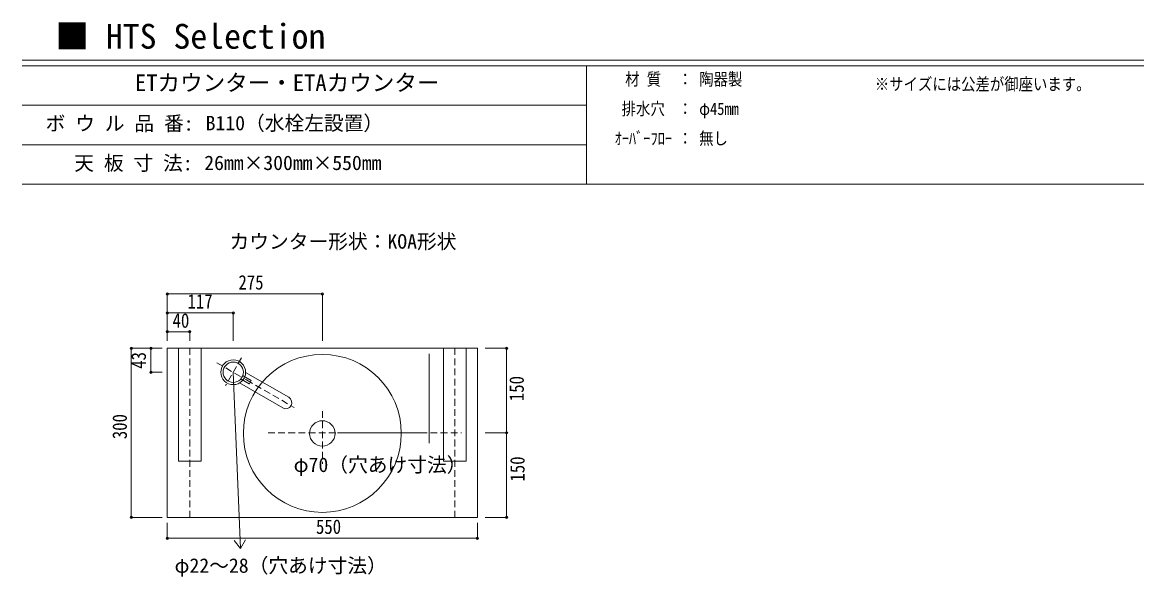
# Model space of a CAD drawing. Units: millimetres, scale not verified. Extents: x -749335 to 2004, y -1439 to 92633.
# Drawn here: x -2004 to -28, y 364 to 1347 of the extents above; entities that cross this region are included whole.
import ezdxf
from ezdxf.enums import TextEntityAlignment as Align

# ---------------------------------------------------------------- set-up
doc = ezdxf.new("R2010")
doc.units = ezdxf.units.MM
doc.header["$LTSCALE"] = 10
doc.header["$PDMODE"] = 32
doc.header["$PDSIZE"] = 4
doc.linetypes.add('DASHED1', pattern=[1.8, 1.2, -0.6])
for name, color, linetype, lineweight in [('2-0_アウトライン', 7, 'Continuous', 15), ('2-1_什器図', 7, 'Continuous', 15), ('F-0', 7, 'Continuous', 15)]:
    doc.layers.add(name, color=color, linetype=linetype, lineweight=lineweight)
doc.styles.add('ＭＳ ゴシック', font='')
doc.styles.get('ＭＳ ゴシック').set_extended_font_data('MS Gothic')

msp = doc.modelspace()

# ---------------------------------------------------------------- linework, layer by layer
at = {"layer": '2-0_アウトライン'}
for p, q in [((-1214.84, 769.48), (-1747.23, 769.48)), ((-1282.86, 601.31), (-1282.86, 759.58)), ((-1601.75, 706.38), (-1615.99, 714.6)), ((-1598.25, 712.44), (-1612.49, 720.66)), ((-1608.23, 726.69), (-1531.66, 682.48)), ((-1598.21, 712.3), (-1601.61, 706.41)), ((-1619.08, 707.89), (-1542.51, 663.69)), ((-1445.4, 619.65), (-1287.13, 619.65))]:
    msp.add_line(p, q, dxfattribs=at)
at = {"layer": '2-0_アウトライン', "color": 4, "linetype": 'DASHED1', "lineweight": 9}
for p, q in [((-1707.23, 769.48), (-1707.23, 469.48)), ((-1615.32, 752.68), (-1643.94, 703.1)), ((-1237.23, 469.48), (-1237.23, 769.48)), ((-1472.23, 657.85), (-1472.23, 564.66)), ((-1568.52, 619.48), (-1225.7, 619.48))]:
    msp.add_line(p, q, dxfattribs=at)
at = {"layer": '2-0_アウトライン'}
for points in [[(-1727.23, 769.48), (-1687.23, 769.48), (-1687.23, 569.48), (-1727.23, 569.48)], [(-1257.23, 769.48), (-1217.23, 769.48), (-1217.23, 569.48), (-1257.23, 569.48)]]:
    msp.add_lwpolyline(points, close=True, dxfattribs=at)
for centre, radius in [((-1630.23, 726.86), 18), ((-1472.23, 618.48), 22.5)]:
    msp.add_circle(centre, radius, dxfattribs=at)
for centre, radius, start, end in [((-1616.49, 713.73), 1, 60.02051, 134.82082), ((-1611.99, 721.53), 1, 165.10073, 240.01569), ((-1598.3, 712.35), 0.1, 330, 60), ((-1601.7, 706.46), 0.1, 240, 330), ((-1537.08, 673.08), 10.85, 240, 60)]:
    msp.add_arc(centre, radius, start, end, dxfattribs=at)
at = {"layer": '2-1_什器図', "color": 4, "lineweight": 9}
for p, q in [((-1747.23, 865.73), (-1472.23, 865.73)), ((-1747.23, 865.73), (-1747.23, 782.3)), ((-1472.23, 865.73), (-1472.23, 782.3)), ((-1747.23, 832.05), (-1747.23, 782.3)), ((-1747.23, 832.05), (-1630.23, 832.05)), ((-1747.23, 832.05), (-1747.23, 782.3)), ((-1630.23, 832.05), (-1630.23, 782.3)), ((-1747.23, 798.74), (-1707.23, 798.74)), ((-1747.23, 798.74), (-1747.23, 782.3)), ((-1707.23, 798.74), (-1707.23, 782.3)), ((-1811.03, 769.48), (-1811.03, 469.48)), ((-1811.03, 769.48), (-1756.14, 769.48)), ((-1776.02, 769.48), (-1776.02, 726.86)), ((-1776.02, 769.48), (-1756.14, 769.48)), ((-1145.62, 769.48), (-1183.5, 769.48)), ((-1145.62, 769.48), (-1145.62, 619.48)), ((-1776.02, 726.86), (-1756.14, 726.86)), ((-1145.62, 619.48), (-1183.5, 619.48)), ((-1145.62, 619.48), (-1145.62, 469.48)), ((-1811.03, 469.48), (-1756.14, 469.48)), ((-1747.23, 432.62), (-1747.23, 459.9)), ((-1197.23, 432.62), (-1197.23, 459.9)), ((-1145.62, 469.48), (-1183.5, 469.48)), ((-1197.23, 432.62), (-1747.23, 432.62))]:
    msp.add_line(p, q, dxfattribs=at)
at = {"layer": '2-1_什器図'}
for p, q in [((-1747.23, 769.48), (-1747.23, 469.48)), ((-1637.23, 769.48), (-1747.23, 769.48)), ((-1197.23, 769.48), (-1214.84, 769.48)), ((-1197.23, 469.48), (-1197.23, 769.48)), ((-1214.84, 469.48), (-1747.23, 469.48)), ((-1747.23, 469.48), (-1637.23, 469.48)), ((-1197.23, 469.48), (-1214.84, 469.48)), ((-1617.36, 414.73), (-1608.23, 429.57))]:
    msp.add_line(p, q, dxfattribs=at)
at = {"layer": '2-1_什器図', "color": 4, "linetype": 'DASHED1', "lineweight": 9}
for p, q in [((-1659.01, 743.48), (-1606.51, 713.16)), ((-1606.51, 713.16), (-1521.88, 664.3))]:
    msp.add_line(p, q, dxfattribs=at)
at = {"layer": '2-1_什器図'}
msp.add_lwpolyline([(-1630.23, 726.86), (-1617.36, 414.73), (-1628.78, 428.43)], dxfattribs=at)
for centre, radius in [((-1472.23, 618.48), 140), ((-1630.23, 726.86), 22)]:
    msp.add_circle(centre, radius, dxfattribs=at)
at = {"layer": '2-1_什器図', "color": 6}
for p in [(-1747.23, 865.73), (-1472.23, 865.73), (-1747.23, 832.05), (-1630.23, 832.05), (-1747.23, 798.74), (-1707.23, 798.74), (-1811.03, 769.48), (-1776.02, 769.48), (-1145.62, 769.48), (-1776.02, 726.86), (-1145.62, 619.48), (-1811.03, 469.48), (-1145.62, 469.48), (-1747.23, 432.62), (-1197.23, 432.62)]:
    msp.add_point(p, dxfattribs=at)
at = {"layer": 'F-0'}
for p, q in [((2004.07, 1280.07), (-2004.17, 1280.07)), ((2004.07, 1270.07), (-2004.17, 1270.07)), ((-1004.17, 1270.07), (-1004.17, 1060.07)), ((-1004.17, 1200.07), (-2004.17, 1200.07)), ((-1004.17, 1130.07), (-2004.17, 1130.07)), ((2004.07, 1060.07), (-2004.17, 1060.07))]:
    msp.add_line(p, q, dxfattribs=at)

# ---------------------------------------------------------------- texts
at = {"layer": '2-0_アウトライン', "style": 'ＭＳ ゴシック'}
for s, p in [('φ70（穴あけ寸法）', (-1523.12, 542.3)), ('φ22～28（穴あけ寸法）', (-1734.26, 363.72))]:
    msp.add_text(s, height=25.66, dxfattribs=at).set_placement(p, align=Align.BOTTOM_LEFT)
at = {"layer": '2-1_什器図', "style": 'ＭＳ ゴシック'}
msp.add_text('カウンター形状：KOA形状', height=25.66, dxfattribs=at).set_placement((-1636.77, 938.22), align=Align.BOTTOM_LEFT)
at = {"layer": '2-1_什器図', "style": 'ＭＳ ゴシック', "width": 0.85}
for s, p in [('275', (-1620.98, 865.73)), ('117', (-1711.23, 832.05)), ('40', (-1737.76, 798.05)), ('550', (-1483.48, 432.62))]:
    msp.add_text(s, height=25.66, dxfattribs=at).set_placement(p, align=Align.BOTTOM_LEFT)
for s, p in [('43', (-1777.34, 733.03)), ('150', (-1107.32, 675.66)), ('300', (-1811.03, 608.23)), ('150', (-1105.95, 533.14))]:
    msp.add_text(s, height=25.66, rotation=90, dxfattribs=at).set_placement(p, align=Align.BOTTOM_LEFT)
at = {"layer": 'F-0', "style": 'ＭＳ ゴシック'}
for s, height, p in [('■ HTS Selection', 43.99, (-1945.82, 1287.22)), ('ETカウンター・ETAカウンター\u3000', 29.33, (-1804.38, 1216.72)), ('B110（水栓左設置）', 25.66, (-1679.1, 1148.02)), ('ボ ウ ル 品 番:', 25.66, (-1962.79, 1147.5)), ('天 板 寸 法:', 25.66, (-1911.97, 1077.14)), ('26mm×300mm×550mm', 25.66, (-1681.55, 1077.57))]:
    msp.add_text(s, height=height, dxfattribs=at).set_placement(p, align=Align.BOTTOM_LEFT)
at = {"layer": 'F-0', "style": 'ＭＳ ゴシック', "width": 0.85}
for s, p in [('材 質', (-935.42, 1228.82)), ('：', (-841.67, 1228.82)), ('陶器製', (-804.17, 1228.82)), ('※サイズには公差が御座います。', (-492.72, 1220.07)), ('排水穴', (-941.67, 1176.32)), ('：', (-841.67, 1176.32)), ('φ45mm', (-804.17, 1176.32)), ('ｵｰﾊﾞｰﾌﾛｰ', (-954.17, 1123.82)), ('：', (-841.67, 1123.82)), ('無し', (-804.17, 1123.82))]:
    msp.add_text(s, height=21.99, dxfattribs=at).set_placement(p, align=Align.BOTTOM_LEFT)

doc.saveas('drawing.dxf')
